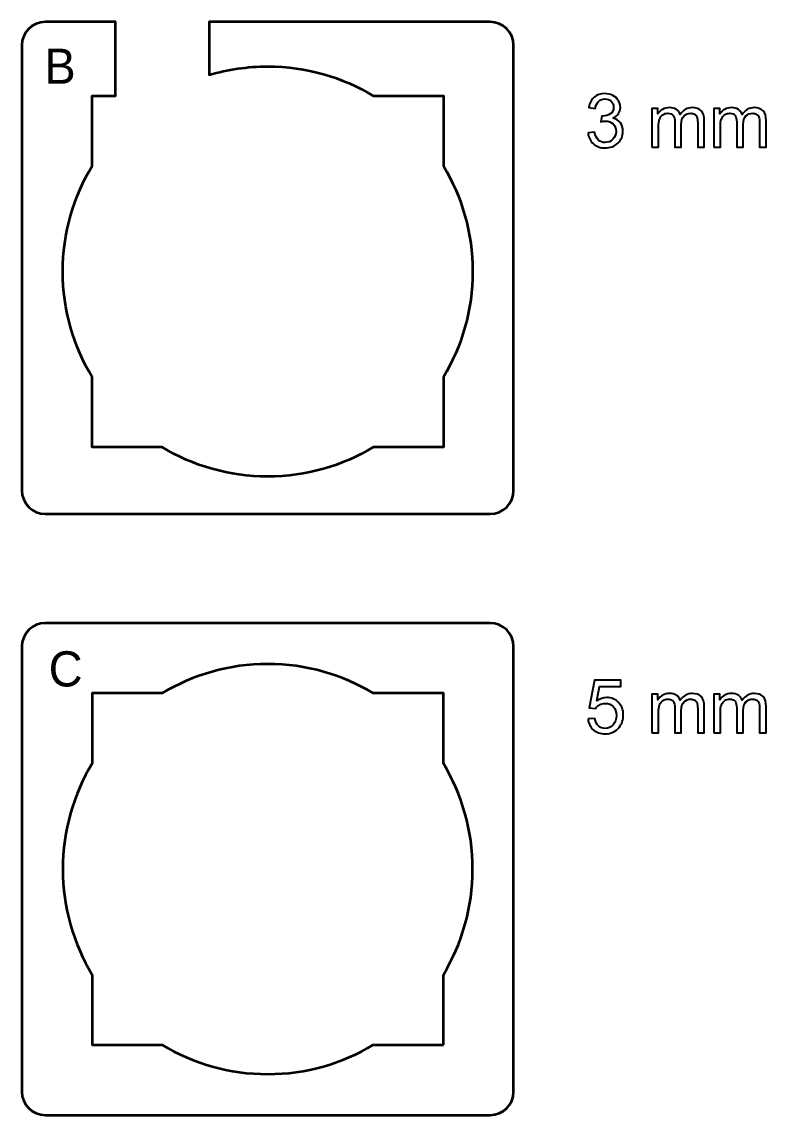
# Model space of a CAD drawing. Header units: millimetres. Extents: x -90 to 80, y -130 to 135.
# Drawn here: x -90 to -26.4, y -29.5 to 63.8 of the extents above; entities that cross this region are included whole.
import ezdxf

# ---------------------------------------------------------------- set-up
doc = ezdxf.new("R2010")
doc.units = ezdxf.units.MM
doc.header["$MEASUREMENT"] = 0
doc.layers.add('Layer 1', color=7, linetype='Continuous')

msp = doc.modelspace()

# ---------------------------------------------------------------- linework, layer by layer
at = {"layer": 'Layer 1', "color": 242, "lineweight": 35}
msp.add_open_spline([(-50, 21.8045), (-50, 21.8045), (-88, 21.8045), (-88, 21.8045), (-88, 21.8045), (-89.1, 21.8045), (-90, 22.7045), (-90, 23.8045), (-90, 23.8045), (-90, 23.8045), (-90, 61.8045), (-90, 61.8045), (-90, 61.8045), (-90, 62.9045), (-89.1, 63.8045), (-88, 63.8045), (-88, 63.8045), (-88, 63.8045), (-82, 63.8045), (-82, 63.8045), (-82, 63.8045), (-82, 63.8045), (-82, 57.5001), (-82, 57.5001), (-82, 57.5001), (-82, 57.5001), (-84, 57.5001), (-84, 57.5001), (-84, 57.5001), (-84, 57.5001), (-84, 51.5177), (-84, 51.5177), (-84, 51.5177), (-85.5868, 48.884), (-86.5, 45.7988), (-86.5, 42.5), (-86.5, 42.5), (-86.5, 39.2012), (-85.5868, 36.1158), (-84, 33.4823), (-84, 33.4823), (-84, 33.4823), (-84, 27.5001), (-84, 27.5001), (-84, 27.5001), (-84, 27.5001), (-78.0179, 27.5001), (-78.0179, 27.5001), (-78.0179, 27.5001), (-75.3842, 25.9133), (-72.2989, 25), (-69, 25), (-69, 25), (-65.7011, 25), (-62.6158, 25.9133), (-59.9821, 27.5001), (-59.9821, 27.5001), (-59.9821, 27.5001), (-54, 27.5001), (-54, 27.5001), (-54, 27.5001), (-54, 27.5001), (-54, 33.4823), (-54, 33.4823), (-54, 33.4823), (-52.4132, 36.1158), (-51.5, 39.2012), (-51.5, 42.5), (-51.5, 42.5), (-51.5, 45.7988), (-52.4132, 48.8842), (-54, 51.5177), (-54, 51.5177), (-54, 51.5177), (-54, 57.5001), (-54, 57.5001), (-54, 57.5001), (-54, 57.5001), (-59.9824, 57.5001), (-59.9824, 57.5001), (-59.9824, 57.5001), (-62.616, 59.0868), (-65.7013, 60), (-69, 60), (-69, 60), (-70.7375, 60), (-72.4158, 59.7466), (-74, 59.2749), (-74, 59.2749), (-74, 59.2749), (-74, 63.8045), (-74, 63.8045), (-74, 63.8045), (-74, 63.8045), (-50, 63.8045), (-50, 63.8045), (-50, 63.8045), (-48.9001, 63.8045), (-48, 62.9045), (-48, 61.8045), (-48, 61.8045), (-48, 61.8045), (-48, 23.8045), (-48, 23.8045), (-48, 23.8045), (-48, 22.7045), (-48.9001, 21.8045), (-50, 21.8045)], degree=3, knots=[0, 0, 0, 0, 0.0357143, 0.0357143, 0.0357143, 0.0357143, 0.0714286, 0.0714286, 0.0714286, 0.0714286, 0.1071429, 0.1071429, 0.1071429, 0.1071429, 0.1428571, 0.1428571, 0.1428571, 0.1428571, 0.1785714, 0.1785714, 0.1785714, 0.1785714, 0.2142857, 0.2142857, 0.2142857, 0.2142857, 0.25, 0.25, 0.25, 0.25, 0.2857143, 0.2857143, 0.2857143, 0.2857143, 0.3214286, 0.3214286, 0.3214286, 0.3214286, 0.3571429, 0.3571429, 0.3571429, 0.3571429, 0.3928571, 0.3928571, 0.3928571, 0.3928571, 0.4285714, 0.4285714, 0.4285714, 0.4285714, 0.4642857, 0.4642857, 0.4642857, 0.4642857, 0.5, 0.5, 0.5, 0.5, 0.5357143, 0.5357143, 0.5357143, 0.5357143, 0.5714286, 0.5714286, 0.5714286, 0.5714286, 0.6071429, 0.6071429, 0.6071429, 0.6071429, 0.6428571, 0.6428571, 0.6428571, 0.6428571, 0.6785714, 0.6785714, 0.6785714, 0.6785714, 0.7142857, 0.7142857, 0.7142857, 0.7142857, 0.75, 0.75, 0.75, 0.75, 0.7857143, 0.7857143, 0.7857143, 0.7857143, 0.8214286, 0.8214286, 0.8214286, 0.8214286, 0.8571429, 0.8571429, 0.8571429, 0.8571429, 0.8928571, 0.8928571, 0.8928571, 0.8928571, 0.9285714, 0.9285714, 0.9285714, 0.9285714, 1, 1, 1, 1], dxfattribs=at)
at = {"layer": 'Layer 1', "color": 242}
for points, knots in [([(-41.6396, 54.3259), (-41.6396, 54.3259), (-41.0808, 54.4021), (-41.0808, 54.4021), (-41.0808, 54.4021), (-41.0162, 54.0846), (-40.9083, 53.856), (-40.7548, 53.7163), (-40.7548, 53.7163), (-40.6014, 53.5766), (-40.413, 53.5068), (-40.1897, 53.5068), (-40.1897, 53.5068), (-39.9251, 53.5068), (-39.7018, 53.5978), (-39.5219, 53.7798), (-39.5219, 53.7798), (-39.342, 53.9618), (-39.252, 54.1873), (-39.252, 54.4561), (-39.252, 54.4561), (-39.252, 54.7122), (-39.3356, 54.9239), (-39.5039, 55.0911), (-39.5039, 55.0911), (-39.6711, 55.2572), (-39.8838, 55.3408), (-40.1431, 55.3408), (-40.1431, 55.3408), (-40.2489, 55.3408), (-40.3802, 55.3197), (-40.5379, 55.2784), (-40.5379, 55.2784), (-40.5379, 55.2784), (-40.4754, 55.7674), (-40.4754, 55.7674), (-40.4754, 55.7674), (-40.4384, 55.7631), (-40.4077, 55.761), (-40.3855, 55.761), (-40.3855, 55.761), (-40.1463, 55.761), (-39.9325, 55.8234), (-39.7409, 55.9473), (-39.7409, 55.9473), (-39.5504, 56.0711), (-39.4552, 56.2616), (-39.4552, 56.5188), (-39.4552, 56.5188), (-39.4552, 56.723), (-39.525, 56.8924), (-39.6637, 57.0268), (-39.6637, 57.0268), (-39.8023, 57.1612), (-39.9812, 57.2279), (-40.2003, 57.2279), (-40.2003, 57.2279), (-40.4183, 57.2279), (-40.5993, 57.1591), (-40.7442, 57.0215), (-40.7442, 57.0215), (-40.8892, 56.8839), (-40.9824, 56.6775), (-41.0236, 56.4024), (-41.0236, 56.4024), (-41.0236, 56.4024), (-41.5824, 56.504), (-41.5824, 56.504), (-41.5824, 56.504), (-41.5137, 56.8786), (-41.3591, 57.1696), (-41.1168, 57.376), (-41.1168, 57.376), (-40.8755, 57.5824), (-40.5739, 57.6851), (-40.214, 57.6851), (-40.214, 57.6851), (-39.9664, 57.6851), (-39.7378, 57.6321), (-39.5293, 57.5252), (-39.5293, 57.5252), (-39.3197, 57.4194), (-39.1599, 57.2744), (-39.0499, 57.0913), (-39.0499, 57.0913), (-38.9387, 56.9072), (-38.8837, 56.7124), (-38.8837, 56.5061), (-38.8837, 56.5061), (-38.8837, 56.3103), (-38.9366, 56.1325), (-39.0414, 55.9716), (-39.0414, 55.9716), (-39.1472, 55.8107), (-39.3039, 55.6827), (-39.5102, 55.5874), (-39.5102, 55.5874), (-39.2414, 55.5261), (-39.0329, 55.3969), (-38.8837, 55.2011), (-38.8837, 55.2011), (-38.7355, 55.0064), (-38.6614, 54.7609), (-38.6614, 54.4677), (-38.6614, 54.4677), (-38.6614, 54.0708), (-38.8064, 53.7332), (-39.0954, 53.457), (-39.0954, 53.457), (-39.3853, 53.1808), (-39.7515, 53.0432), (-40.1939, 53.0432), (-40.1939, 53.0432), (-40.5929, 53.0432), (-40.9242, 53.1628), (-41.1877, 53.4009), (-41.1877, 53.4009), (-41.4523, 53.639), (-41.6026, 53.947), (-41.6396, 54.3259)], [0, 0, 0, 0, 0.0322581, 0.0322581, 0.0322581, 0.0322581, 0.0645161, 0.0645161, 0.0645161, 0.0645161, 0.0967742, 0.0967742, 0.0967742, 0.0967742, 0.1290323, 0.1290323, 0.1290323, 0.1290323, 0.1612903, 0.1612903, 0.1612903, 0.1612903, 0.1935484, 0.1935484, 0.1935484, 0.1935484, 0.2258065, 0.2258065, 0.2258065, 0.2258065, 0.2580645, 0.2580645, 0.2580645, 0.2580645, 0.2903226, 0.2903226, 0.2903226, 0.2903226, 0.3225806, 0.3225806, 0.3225806, 0.3225806, 0.3548387, 0.3548387, 0.3548387, 0.3548387, 0.3870968, 0.3870968, 0.3870968, 0.3870968, 0.4193548, 0.4193548, 0.4193548, 0.4193548, 0.4516129, 0.4516129, 0.4516129, 0.4516129, 0.483871, 0.483871, 0.483871, 0.483871, 0.516129, 0.516129, 0.516129, 0.516129, 0.5483871, 0.5483871, 0.5483871, 0.5483871, 0.5806452, 0.5806452, 0.5806452, 0.5806452, 0.6129032, 0.6129032, 0.6129032, 0.6129032, 0.6451613, 0.6451613, 0.6451613, 0.6451613, 0.6774194, 0.6774194, 0.6774194, 0.6774194, 0.7096774, 0.7096774, 0.7096774, 0.7096774, 0.7419355, 0.7419355, 0.7419355, 0.7419355, 0.7741935, 0.7741935, 0.7741935, 0.7741935, 0.8064516, 0.8064516, 0.8064516, 0.8064516, 0.8387097, 0.8387097, 0.8387097, 0.8387097, 0.8709677, 0.8709677, 0.8709677, 0.8709677, 0.9032258, 0.9032258, 0.9032258, 0.9032258, 0.9354839, 0.9354839, 0.9354839, 0.9354839, 1, 1, 1, 1]), ([(-36.1913, 53.1194), (-36.1913, 53.1194), (-36.1913, 56.4151), (-36.1913, 56.4151), (-36.1913, 56.4151), (-36.1913, 56.4151), (-35.6896, 56.4151), (-35.6896, 56.4151), (-35.6896, 56.4151), (-35.6896, 56.4151), (-35.6896, 55.9494), (-35.6896, 55.9494), (-35.6896, 55.9494), (-35.587, 56.1103), (-35.4494, 56.2404), (-35.278, 56.3378), (-35.278, 56.3378), (-35.1065, 56.4362), (-34.9118, 56.4849), (-34.6927, 56.4849), (-34.6927, 56.4849), (-34.4493, 56.4849), (-34.2493, 56.4341), (-34.0937, 56.3336), (-34.0937, 56.3336), (-33.9381, 56.232), (-33.828, 56.0912), (-33.7645, 55.9092), (-33.7645, 55.9092), (-33.5021, 56.2933), (-33.1623, 56.4849), (-32.7432, 56.4849), (-32.7432, 56.4849), (-32.4152, 56.4849), (-32.1622, 56.3949), (-31.9865, 56.214), (-31.9865, 56.214), (-31.8098, 56.033), (-31.7209, 55.7547), (-31.7209, 55.3789), (-31.7209, 55.3789), (-31.7209, 55.3789), (-31.7209, 53.1194), (-31.7209, 53.1194), (-31.7209, 53.1194), (-31.7209, 53.1194), (-32.2797, 53.1194), (-32.2797, 53.1194), (-32.2797, 53.1194), (-32.2797, 53.1194), (-32.2797, 55.1937), (-32.2797, 55.1937), (-32.2797, 55.1937), (-32.2797, 55.416), (-32.2987, 55.5769), (-32.3347, 55.6753), (-32.3347, 55.6753), (-32.3707, 55.7737), (-32.4363, 55.852), (-32.5326, 55.9123), (-32.5326, 55.9123), (-32.6279, 55.9727), (-32.7401, 56.0023), (-32.8681, 56.0023), (-32.8681, 56.0023), (-33.101, 56.0023), (-33.2936, 55.925), (-33.447, 55.7716), (-33.447, 55.7716), (-33.6005, 55.6171), (-33.6767, 55.3705), (-33.6767, 55.0318), (-33.6767, 55.0318), (-33.6767, 55.0318), (-33.6767, 53.1194), (-33.6767, 53.1194), (-33.6767, 53.1194), (-33.6767, 53.1194), (-34.2355, 53.1194), (-34.2355, 53.1194), (-34.2355, 53.1194), (-34.2355, 53.1194), (-34.2355, 55.2583), (-34.2355, 55.2583), (-34.2355, 55.2583), (-34.2355, 55.5059), (-34.281, 55.6922), (-34.372, 55.816), (-34.372, 55.816), (-34.463, 55.9399), (-34.6123, 56.0023), (-34.8186, 56.0023), (-34.8186, 56.0023), (-34.9753, 56.0023), (-35.1203, 55.961), (-35.2536, 55.8785), (-35.2536, 55.8785), (-35.387, 55.7959), (-35.4833, 55.6753), (-35.5436, 55.5155), (-35.5436, 55.5155), (-35.6029, 55.3567), (-35.6325, 55.1271), (-35.6325, 54.8276), (-35.6325, 54.8276), (-35.6325, 54.8276), (-35.6325, 53.1194), (-35.6325, 53.1194), (-35.6325, 53.1194), (-35.6325, 53.1194), (-36.1913, 53.1194), (-36.1913, 53.1194)], [0, 0, 0, 0, 0.0344828, 0.0344828, 0.0344828, 0.0344828, 0.0689655, 0.0689655, 0.0689655, 0.0689655, 0.1034483, 0.1034483, 0.1034483, 0.1034483, 0.137931, 0.137931, 0.137931, 0.137931, 0.1724138, 0.1724138, 0.1724138, 0.1724138, 0.2068966, 0.2068966, 0.2068966, 0.2068966, 0.2413793, 0.2413793, 0.2413793, 0.2413793, 0.2758621, 0.2758621, 0.2758621, 0.2758621, 0.3103448, 0.3103448, 0.3103448, 0.3103448, 0.3448276, 0.3448276, 0.3448276, 0.3448276, 0.3793103, 0.3793103, 0.3793103, 0.3793103, 0.4137931, 0.4137931, 0.4137931, 0.4137931, 0.4482759, 0.4482759, 0.4482759, 0.4482759, 0.4827586, 0.4827586, 0.4827586, 0.4827586, 0.5172414, 0.5172414, 0.5172414, 0.5172414, 0.5517241, 0.5517241, 0.5517241, 0.5517241, 0.5862069, 0.5862069, 0.5862069, 0.5862069, 0.6206897, 0.6206897, 0.6206897, 0.6206897, 0.6551724, 0.6551724, 0.6551724, 0.6551724, 0.6896552, 0.6896552, 0.6896552, 0.6896552, 0.7241379, 0.7241379, 0.7241379, 0.7241379, 0.7586207, 0.7586207, 0.7586207, 0.7586207, 0.7931034, 0.7931034, 0.7931034, 0.7931034, 0.8275862, 0.8275862, 0.8275862, 0.8275862, 0.862069, 0.862069, 0.862069, 0.862069, 0.8965517, 0.8965517, 0.8965517, 0.8965517, 0.9310345, 0.9310345, 0.9310345, 0.9310345, 1, 1, 1, 1]), ([(-30.9017, 53.1194), (-30.9017, 53.1194), (-30.9017, 56.4151), (-30.9017, 56.4151), (-30.9017, 56.4151), (-30.9017, 56.4151), (-30.4, 56.4151), (-30.4, 56.4151), (-30.4, 56.4151), (-30.4, 56.4151), (-30.4, 55.9494), (-30.4, 55.9494), (-30.4, 55.9494), (-30.2974, 56.1103), (-30.1598, 56.2404), (-29.9884, 56.3378), (-29.9884, 56.3378), (-29.8169, 56.4362), (-29.6222, 56.4849), (-29.4031, 56.4849), (-29.4031, 56.4849), (-29.1597, 56.4849), (-28.9597, 56.4341), (-28.8041, 56.3336), (-28.8041, 56.3336), (-28.6485, 56.232), (-28.5384, 56.0912), (-28.4749, 55.9092), (-28.4749, 55.9092), (-28.2125, 56.2933), (-27.8727, 56.4849), (-27.4536, 56.4849), (-27.4536, 56.4849), (-27.1256, 56.4849), (-26.8726, 56.3949), (-26.6969, 56.214), (-26.6969, 56.214), (-26.5202, 56.033), (-26.4313, 55.7547), (-26.4313, 55.3789), (-26.4313, 55.3789), (-26.4313, 55.3789), (-26.4313, 53.1194), (-26.4313, 53.1194), (-26.4313, 53.1194), (-26.4313, 53.1194), (-26.9901, 53.1194), (-26.9901, 53.1194), (-26.9901, 53.1194), (-26.9901, 53.1194), (-26.9901, 55.1937), (-26.9901, 55.1937), (-26.9901, 55.1937), (-26.9901, 55.416), (-27.0091, 55.5769), (-27.0451, 55.6753), (-27.0451, 55.6753), (-27.0811, 55.7737), (-27.1467, 55.852), (-27.243, 55.9123), (-27.243, 55.9123), (-27.3383, 55.9727), (-27.4505, 56.0023), (-27.5785, 56.0023), (-27.5785, 56.0023), (-27.8114, 56.0023), (-28.004, 55.925), (-28.1574, 55.7716), (-28.1574, 55.7716), (-28.3109, 55.6171), (-28.3871, 55.3705), (-28.3871, 55.0318), (-28.3871, 55.0318), (-28.3871, 55.0318), (-28.3871, 53.1194), (-28.3871, 53.1194), (-28.3871, 53.1194), (-28.3871, 53.1194), (-28.9459, 53.1194), (-28.9459, 53.1194), (-28.9459, 53.1194), (-28.9459, 53.1194), (-28.9459, 55.2583), (-28.9459, 55.2583), (-28.9459, 55.2583), (-28.9459, 55.5059), (-28.9914, 55.6922), (-29.0824, 55.816), (-29.0824, 55.816), (-29.1734, 55.9399), (-29.3227, 56.0023), (-29.529, 56.0023), (-29.529, 56.0023), (-29.6857, 56.0023), (-29.8307, 55.961), (-29.964, 55.8785), (-29.964, 55.8785), (-30.0974, 55.7959), (-30.1937, 55.6753), (-30.254, 55.5155), (-30.254, 55.5155), (-30.3133, 55.3567), (-30.3429, 55.1271), (-30.3429, 54.8276), (-30.3429, 54.8276), (-30.3429, 54.8276), (-30.3429, 53.1194), (-30.3429, 53.1194), (-30.3429, 53.1194), (-30.3429, 53.1194), (-30.9017, 53.1194), (-30.9017, 53.1194)], [0, 0, 0, 0, 0.0344828, 0.0344828, 0.0344828, 0.0344828, 0.0689655, 0.0689655, 0.0689655, 0.0689655, 0.1034483, 0.1034483, 0.1034483, 0.1034483, 0.137931, 0.137931, 0.137931, 0.137931, 0.1724138, 0.1724138, 0.1724138, 0.1724138, 0.2068966, 0.2068966, 0.2068966, 0.2068966, 0.2413793, 0.2413793, 0.2413793, 0.2413793, 0.2758621, 0.2758621, 0.2758621, 0.2758621, 0.3103448, 0.3103448, 0.3103448, 0.3103448, 0.3448276, 0.3448276, 0.3448276, 0.3448276, 0.3793103, 0.3793103, 0.3793103, 0.3793103, 0.4137931, 0.4137931, 0.4137931, 0.4137931, 0.4482759, 0.4482759, 0.4482759, 0.4482759, 0.4827586, 0.4827586, 0.4827586, 0.4827586, 0.5172414, 0.5172414, 0.5172414, 0.5172414, 0.5517241, 0.5517241, 0.5517241, 0.5517241, 0.5862069, 0.5862069, 0.5862069, 0.5862069, 0.6206897, 0.6206897, 0.6206897, 0.6206897, 0.6551724, 0.6551724, 0.6551724, 0.6551724, 0.6896552, 0.6896552, 0.6896552, 0.6896552, 0.7241379, 0.7241379, 0.7241379, 0.7241379, 0.7586207, 0.7586207, 0.7586207, 0.7586207, 0.7931034, 0.7931034, 0.7931034, 0.7931034, 0.8275862, 0.8275862, 0.8275862, 0.8275862, 0.862069, 0.862069, 0.862069, 0.862069, 0.8965517, 0.8965517, 0.8965517, 0.8965517, 0.9310345, 0.9310345, 0.9310345, 0.9310345, 1, 1, 1, 1])]:
    msp.add_open_spline(points, degree=3, knots=knots, dxfattribs=at)
at = {"layer": 'Layer 1', "color": 152, "lineweight": 35}
for points, knots in [([(-50, -29.5), (-50, -29.5), (-88, -29.5), (-88, -29.5), (-88, -29.5), (-89.1, -29.5), (-90, -28.6), (-90, -27.5), (-90, -27.5), (-90, -27.5), (-90, 10.5), (-90, 10.5), (-90, 10.5), (-90, 11.6), (-89.1, 12.5), (-88, 12.5), (-88, 12.5), (-88, 12.5), (-50, 12.5), (-50, 12.5), (-50, 12.5), (-48.9001, 12.5), (-48, 11.6), (-48, 10.5), (-48, 10.5), (-48, 10.5), (-48, -27.5), (-48, -27.5), (-48, -27.5), (-48, -28.6), (-48.9001, -29.5), (-50, -29.5)], [0, 0, 0, 0, 0.1111111, 0.1111111, 0.1111111, 0.1111111, 0.2222222, 0.2222222, 0.2222222, 0.2222222, 0.3333333, 0.3333333, 0.3333333, 0.3333333, 0.4444444, 0.4444444, 0.4444444, 0.4444444, 0.5555556, 0.5555556, 0.5555556, 0.5555556, 0.6666667, 0.6666667, 0.6666667, 0.6666667, 0.7777778, 0.7777778, 0.7777778, 0.7777778, 1, 1, 1, 1]), ([(-54, -23.5), (-54, -23.5), (-59.9823, -23.5), (-59.9823, -23.5), (-59.9823, -23.5), (-62.616, -25.0868), (-65.7012, -26), (-69, -26), (-69, -26), (-72.2988, -26), (-75.384, -25.0868), (-78.0177, -23.5), (-78.0177, -23.5), (-78.0177, -23.5), (-84, -23.5), (-84, -23.5), (-84, -23.5), (-84, -23.5), (-84, -17.5177), (-84, -17.5177), (-84, -17.5177), (-85.5869, -14.8842), (-86.5, -11.7988), (-86.5, -8.5), (-86.5, -8.5), (-86.5, -5.2012), (-85.5868, -2.116), (-84, 0.5177), (-84, 0.5177), (-84, 0.5177), (-84, 6.5), (-84, 6.5), (-84, 6.5), (-84, 6.5), (-78.0177, 6.5), (-78.0177, 6.5), (-78.0177, 6.5), (-75.3842, 8.0869), (-72.2988, 9), (-69, 9), (-69, 9), (-65.7012, 9), (-62.616, 8.0868), (-59.9823, 6.5), (-59.9823, 6.5), (-59.9823, 6.5), (-54, 6.5), (-54, 6.5), (-54, 6.5), (-54, 6.5), (-54, 0.5177), (-54, 0.5177), (-54, 0.5177), (-52.4131, -2.1158), (-51.5, -5.2012), (-51.5, -8.5), (-51.5, -8.5), (-51.5, -11.7988), (-52.4131, -14.8842), (-54, -17.5177), (-54, -17.5177), (-54, -17.5177), (-54, -23.5), (-54, -23.5)], [0, 0, 0, 0, 0.0588235, 0.0588235, 0.0588235, 0.0588235, 0.1176471, 0.1176471, 0.1176471, 0.1176471, 0.1764706, 0.1764706, 0.1764706, 0.1764706, 0.2352941, 0.2352941, 0.2352941, 0.2352941, 0.2941176, 0.2941176, 0.2941176, 0.2941176, 0.3529412, 0.3529412, 0.3529412, 0.3529412, 0.4117647, 0.4117647, 0.4117647, 0.4117647, 0.4705882, 0.4705882, 0.4705882, 0.4705882, 0.5294118, 0.5294118, 0.5294118, 0.5294118, 0.5882353, 0.5882353, 0.5882353, 0.5882353, 0.6470588, 0.6470588, 0.6470588, 0.6470588, 0.7058824, 0.7058824, 0.7058824, 0.7058824, 0.7647059, 0.7647059, 0.7647059, 0.7647059, 0.8235294, 0.8235294, 0.8235294, 0.8235294, 0.8823529, 0.8823529, 0.8823529, 0.8823529, 1, 1, 1, 1])]:
    msp.add_open_spline(points, degree=3, knots=knots, dxfattribs=at)
at = {"layer": 'Layer 1', "color": 152}
for points, knots in [([(-41.6396, 4.3132), (-41.6396, 4.3132), (-41.0554, 4.3577), (-41.0554, 4.3577), (-41.0554, 4.3577), (-41.012, 4.073), (-40.9115, 3.8592), (-40.7548, 3.7152), (-40.7548, 3.7152), (-40.5982, 3.5724), (-40.4066, 3.5004), (-40.1812, 3.5004), (-40.1812, 3.5004), (-39.9092, 3.5004), (-39.6817, 3.602), (-39.4965, 3.8041), (-39.4965, 3.8041), (-39.3123, 4.0073), (-39.2202, 4.2762), (-39.2202, 4.6106), (-39.2202, 4.6106), (-39.2202, 4.9292), (-39.3081, 5.18), (-39.4848, 5.3641), (-39.4848, 5.3641), (-39.6616, 5.5483), (-39.8955, 5.6404), (-40.1865, 5.6404), (-40.1865, 5.6404), (-40.3675, 5.6404), (-40.5294, 5.5991), (-40.6733, 5.5165), (-40.6733, 5.5165), (-40.8162, 5.434), (-40.9284, 5.3271), (-41.0109, 5.1959), (-41.0109, 5.1959), (-41.0109, 5.1959), (-41.538, 5.2721), (-41.538, 5.2721), (-41.538, 5.2721), (-41.538, 5.2721), (-41.0998, 7.6089), (-41.0998, 7.6089), (-41.0998, 7.6089), (-41.0998, 7.6089), (-38.8456, 7.6089), (-38.8456, 7.6089), (-38.8456, 7.6089), (-38.8456, 7.6089), (-38.8456, 7.0755), (-38.8456, 7.0755), (-38.8456, 7.0755), (-38.8456, 7.0755), (-40.6543, 7.0755), (-40.6543, 7.0755), (-40.6543, 7.0755), (-40.6543, 7.0755), (-40.8966, 5.8488), (-40.8966, 5.8488), (-40.8966, 5.8488), (-40.6247, 6.0404), (-40.3389, 6.1357), (-40.0405, 6.1357), (-40.0405, 6.1357), (-39.6446, 6.1357), (-39.3102, 5.9981), (-39.0382, 5.7229), (-39.0382, 5.7229), (-38.7662, 5.4477), (-38.6297, 5.0943), (-38.6297, 4.6625), (-38.6297, 4.6625), (-38.6297, 4.2508), (-38.7493, 3.8952), (-38.9885, 3.5957), (-38.9885, 3.5957), (-39.2795, 3.2274), (-39.6774, 3.0432), (-40.1812, 3.0432), (-40.1812, 3.0432), (-40.594, 3.0432), (-40.9305, 3.1596), (-41.1919, 3.3914), (-41.1919, 3.3914), (-41.4533, 3.6232), (-41.6026, 3.9301), (-41.6396, 4.3132)], [0, 0, 0, 0, 0.0434783, 0.0434783, 0.0434783, 0.0434783, 0.0869565, 0.0869565, 0.0869565, 0.0869565, 0.1304348, 0.1304348, 0.1304348, 0.1304348, 0.173913, 0.173913, 0.173913, 0.173913, 0.2173913, 0.2173913, 0.2173913, 0.2173913, 0.2608696, 0.2608696, 0.2608696, 0.2608696, 0.3043478, 0.3043478, 0.3043478, 0.3043478, 0.3478261, 0.3478261, 0.3478261, 0.3478261, 0.3913043, 0.3913043, 0.3913043, 0.3913043, 0.4347826, 0.4347826, 0.4347826, 0.4347826, 0.4782609, 0.4782609, 0.4782609, 0.4782609, 0.5217391, 0.5217391, 0.5217391, 0.5217391, 0.5652174, 0.5652174, 0.5652174, 0.5652174, 0.6086957, 0.6086957, 0.6086957, 0.6086957, 0.6521739, 0.6521739, 0.6521739, 0.6521739, 0.6956522, 0.6956522, 0.6956522, 0.6956522, 0.7391304, 0.7391304, 0.7391304, 0.7391304, 0.7826087, 0.7826087, 0.7826087, 0.7826087, 0.826087, 0.826087, 0.826087, 0.826087, 0.8695652, 0.8695652, 0.8695652, 0.8695652, 0.9130435, 0.9130435, 0.9130435, 0.9130435, 1, 1, 1, 1]), ([(-36.1913, 3.1194), (-36.1913, 3.1194), (-36.1913, 6.4151), (-36.1913, 6.4151), (-36.1913, 6.4151), (-36.1913, 6.4151), (-35.6896, 6.4151), (-35.6896, 6.4151), (-35.6896, 6.4151), (-35.6896, 6.4151), (-35.6896, 5.9494), (-35.6896, 5.9494), (-35.6896, 5.9494), (-35.587, 6.1103), (-35.4494, 6.2404), (-35.278, 6.3378), (-35.278, 6.3378), (-35.1065, 6.4362), (-34.9118, 6.4849), (-34.6927, 6.4849), (-34.6927, 6.4849), (-34.4493, 6.4849), (-34.2493, 6.4341), (-34.0937, 6.3336), (-34.0937, 6.3336), (-33.9381, 6.232), (-33.828, 6.0912), (-33.7645, 5.9092), (-33.7645, 5.9092), (-33.5021, 6.2933), (-33.1623, 6.4849), (-32.7432, 6.4849), (-32.7432, 6.4849), (-32.4152, 6.4849), (-32.1622, 6.3949), (-31.9865, 6.214), (-31.9865, 6.214), (-31.8098, 6.033), (-31.7209, 5.7547), (-31.7209, 5.3789), (-31.7209, 5.3789), (-31.7209, 5.3789), (-31.7209, 3.1194), (-31.7209, 3.1194), (-31.7209, 3.1194), (-31.7209, 3.1194), (-32.2797, 3.1194), (-32.2797, 3.1194), (-32.2797, 3.1194), (-32.2797, 3.1194), (-32.2797, 5.1937), (-32.2797, 5.1937), (-32.2797, 5.1937), (-32.2797, 5.416), (-32.2987, 5.5769), (-32.3347, 5.6753), (-32.3347, 5.6753), (-32.3707, 5.7737), (-32.4363, 5.852), (-32.5326, 5.9123), (-32.5326, 5.9123), (-32.6279, 5.9727), (-32.7401, 6.0023), (-32.8681, 6.0023), (-32.8681, 6.0023), (-33.101, 6.0023), (-33.2936, 5.925), (-33.447, 5.7716), (-33.447, 5.7716), (-33.6005, 5.6171), (-33.6767, 5.3705), (-33.6767, 5.0318), (-33.6767, 5.0318), (-33.6767, 5.0318), (-33.6767, 3.1194), (-33.6767, 3.1194), (-33.6767, 3.1194), (-33.6767, 3.1194), (-34.2355, 3.1194), (-34.2355, 3.1194), (-34.2355, 3.1194), (-34.2355, 3.1194), (-34.2355, 5.2583), (-34.2355, 5.2583), (-34.2355, 5.2583), (-34.2355, 5.5059), (-34.281, 5.6922), (-34.372, 5.816), (-34.372, 5.816), (-34.463, 5.9399), (-34.6123, 6.0023), (-34.8186, 6.0023), (-34.8186, 6.0023), (-34.9753, 6.0023), (-35.1203, 5.961), (-35.2536, 5.8785), (-35.2536, 5.8785), (-35.387, 5.7959), (-35.4833, 5.6753), (-35.5436, 5.5155), (-35.5436, 5.5155), (-35.6029, 5.3567), (-35.6325, 5.1271), (-35.6325, 4.8276), (-35.6325, 4.8276), (-35.6325, 4.8276), (-35.6325, 3.1194), (-35.6325, 3.1194), (-35.6325, 3.1194), (-35.6325, 3.1194), (-36.1913, 3.1194), (-36.1913, 3.1194)], [0, 0, 0, 0, 0.0344828, 0.0344828, 0.0344828, 0.0344828, 0.0689655, 0.0689655, 0.0689655, 0.0689655, 0.1034483, 0.1034483, 0.1034483, 0.1034483, 0.137931, 0.137931, 0.137931, 0.137931, 0.1724138, 0.1724138, 0.1724138, 0.1724138, 0.2068966, 0.2068966, 0.2068966, 0.2068966, 0.2413793, 0.2413793, 0.2413793, 0.2413793, 0.2758621, 0.2758621, 0.2758621, 0.2758621, 0.3103448, 0.3103448, 0.3103448, 0.3103448, 0.3448276, 0.3448276, 0.3448276, 0.3448276, 0.3793103, 0.3793103, 0.3793103, 0.3793103, 0.4137931, 0.4137931, 0.4137931, 0.4137931, 0.4482759, 0.4482759, 0.4482759, 0.4482759, 0.4827586, 0.4827586, 0.4827586, 0.4827586, 0.5172414, 0.5172414, 0.5172414, 0.5172414, 0.5517241, 0.5517241, 0.5517241, 0.5517241, 0.5862069, 0.5862069, 0.5862069, 0.5862069, 0.6206897, 0.6206897, 0.6206897, 0.6206897, 0.6551724, 0.6551724, 0.6551724, 0.6551724, 0.6896552, 0.6896552, 0.6896552, 0.6896552, 0.7241379, 0.7241379, 0.7241379, 0.7241379, 0.7586207, 0.7586207, 0.7586207, 0.7586207, 0.7931034, 0.7931034, 0.7931034, 0.7931034, 0.8275862, 0.8275862, 0.8275862, 0.8275862, 0.862069, 0.862069, 0.862069, 0.862069, 0.8965517, 0.8965517, 0.8965517, 0.8965517, 0.9310345, 0.9310345, 0.9310345, 0.9310345, 1, 1, 1, 1]), ([(-30.9017, 3.1194), (-30.9017, 3.1194), (-30.9017, 6.4151), (-30.9017, 6.4151), (-30.9017, 6.4151), (-30.9017, 6.4151), (-30.4, 6.4151), (-30.4, 6.4151), (-30.4, 6.4151), (-30.4, 6.4151), (-30.4, 5.9494), (-30.4, 5.9494), (-30.4, 5.9494), (-30.2974, 6.1103), (-30.1598, 6.2404), (-29.9884, 6.3378), (-29.9884, 6.3378), (-29.8169, 6.4362), (-29.6222, 6.4849), (-29.4031, 6.4849), (-29.4031, 6.4849), (-29.1597, 6.4849), (-28.9597, 6.4341), (-28.8041, 6.3336), (-28.8041, 6.3336), (-28.6485, 6.232), (-28.5384, 6.0912), (-28.4749, 5.9092), (-28.4749, 5.9092), (-28.2125, 6.2933), (-27.8727, 6.4849), (-27.4536, 6.4849), (-27.4536, 6.4849), (-27.1256, 6.4849), (-26.8726, 6.3949), (-26.6969, 6.214), (-26.6969, 6.214), (-26.5202, 6.033), (-26.4313, 5.7547), (-26.4313, 5.3789), (-26.4313, 5.3789), (-26.4313, 5.3789), (-26.4313, 3.1194), (-26.4313, 3.1194), (-26.4313, 3.1194), (-26.4313, 3.1194), (-26.9901, 3.1194), (-26.9901, 3.1194), (-26.9901, 3.1194), (-26.9901, 3.1194), (-26.9901, 5.1937), (-26.9901, 5.1937), (-26.9901, 5.1937), (-26.9901, 5.416), (-27.0091, 5.5769), (-27.0451, 5.6753), (-27.0451, 5.6753), (-27.0811, 5.7737), (-27.1467, 5.852), (-27.243, 5.9123), (-27.243, 5.9123), (-27.3383, 5.9727), (-27.4505, 6.0023), (-27.5785, 6.0023), (-27.5785, 6.0023), (-27.8114, 6.0023), (-28.004, 5.925), (-28.1574, 5.7716), (-28.1574, 5.7716), (-28.3109, 5.6171), (-28.3871, 5.3705), (-28.3871, 5.0318), (-28.3871, 5.0318), (-28.3871, 5.0318), (-28.3871, 3.1194), (-28.3871, 3.1194), (-28.3871, 3.1194), (-28.3871, 3.1194), (-28.9459, 3.1194), (-28.9459, 3.1194), (-28.9459, 3.1194), (-28.9459, 3.1194), (-28.9459, 5.2583), (-28.9459, 5.2583), (-28.9459, 5.2583), (-28.9459, 5.5059), (-28.9914, 5.6922), (-29.0824, 5.816), (-29.0824, 5.816), (-29.1734, 5.9399), (-29.3227, 6.0023), (-29.529, 6.0023), (-29.529, 6.0023), (-29.6857, 6.0023), (-29.8307, 5.961), (-29.964, 5.8785), (-29.964, 5.8785), (-30.0974, 5.7959), (-30.1937, 5.6753), (-30.254, 5.5155), (-30.254, 5.5155), (-30.3133, 5.3567), (-30.3429, 5.1271), (-30.3429, 4.8276), (-30.3429, 4.8276), (-30.3429, 4.8276), (-30.3429, 3.1194), (-30.3429, 3.1194), (-30.3429, 3.1194), (-30.3429, 3.1194), (-30.9017, 3.1194), (-30.9017, 3.1194)], [0, 0, 0, 0, 0.0344828, 0.0344828, 0.0344828, 0.0344828, 0.0689655, 0.0689655, 0.0689655, 0.0689655, 0.1034483, 0.1034483, 0.1034483, 0.1034483, 0.137931, 0.137931, 0.137931, 0.137931, 0.1724138, 0.1724138, 0.1724138, 0.1724138, 0.2068966, 0.2068966, 0.2068966, 0.2068966, 0.2413793, 0.2413793, 0.2413793, 0.2413793, 0.2758621, 0.2758621, 0.2758621, 0.2758621, 0.3103448, 0.3103448, 0.3103448, 0.3103448, 0.3448276, 0.3448276, 0.3448276, 0.3448276, 0.3793103, 0.3793103, 0.3793103, 0.3793103, 0.4137931, 0.4137931, 0.4137931, 0.4137931, 0.4482759, 0.4482759, 0.4482759, 0.4482759, 0.4827586, 0.4827586, 0.4827586, 0.4827586, 0.5172414, 0.5172414, 0.5172414, 0.5172414, 0.5517241, 0.5517241, 0.5517241, 0.5517241, 0.5862069, 0.5862069, 0.5862069, 0.5862069, 0.6206897, 0.6206897, 0.6206897, 0.6206897, 0.6551724, 0.6551724, 0.6551724, 0.6551724, 0.6896552, 0.6896552, 0.6896552, 0.6896552, 0.7241379, 0.7241379, 0.7241379, 0.7241379, 0.7586207, 0.7586207, 0.7586207, 0.7586207, 0.7931034, 0.7931034, 0.7931034, 0.7931034, 0.8275862, 0.8275862, 0.8275862, 0.8275862, 0.862069, 0.862069, 0.862069, 0.862069, 0.8965517, 0.8965517, 0.8965517, 0.8965517, 0.9310345, 0.9310345, 0.9310345, 0.9310345, 1, 1, 1, 1])]:
    msp.add_open_spline(points, degree=3, knots=knots, dxfattribs=at)

# ---------------------------------------------------------------- texts
at = {"char_height": 3, "width": 18.899735, "attachment_point": 1}
for s, insert in [('{B}', (-88.0764, 61.5204)), ('{C}', (-87.7085, 10.0852))]:
    msp.add_mtext(s, dxfattribs=dict(at, insert=insert))

doc.saveas('drawing.dxf')
